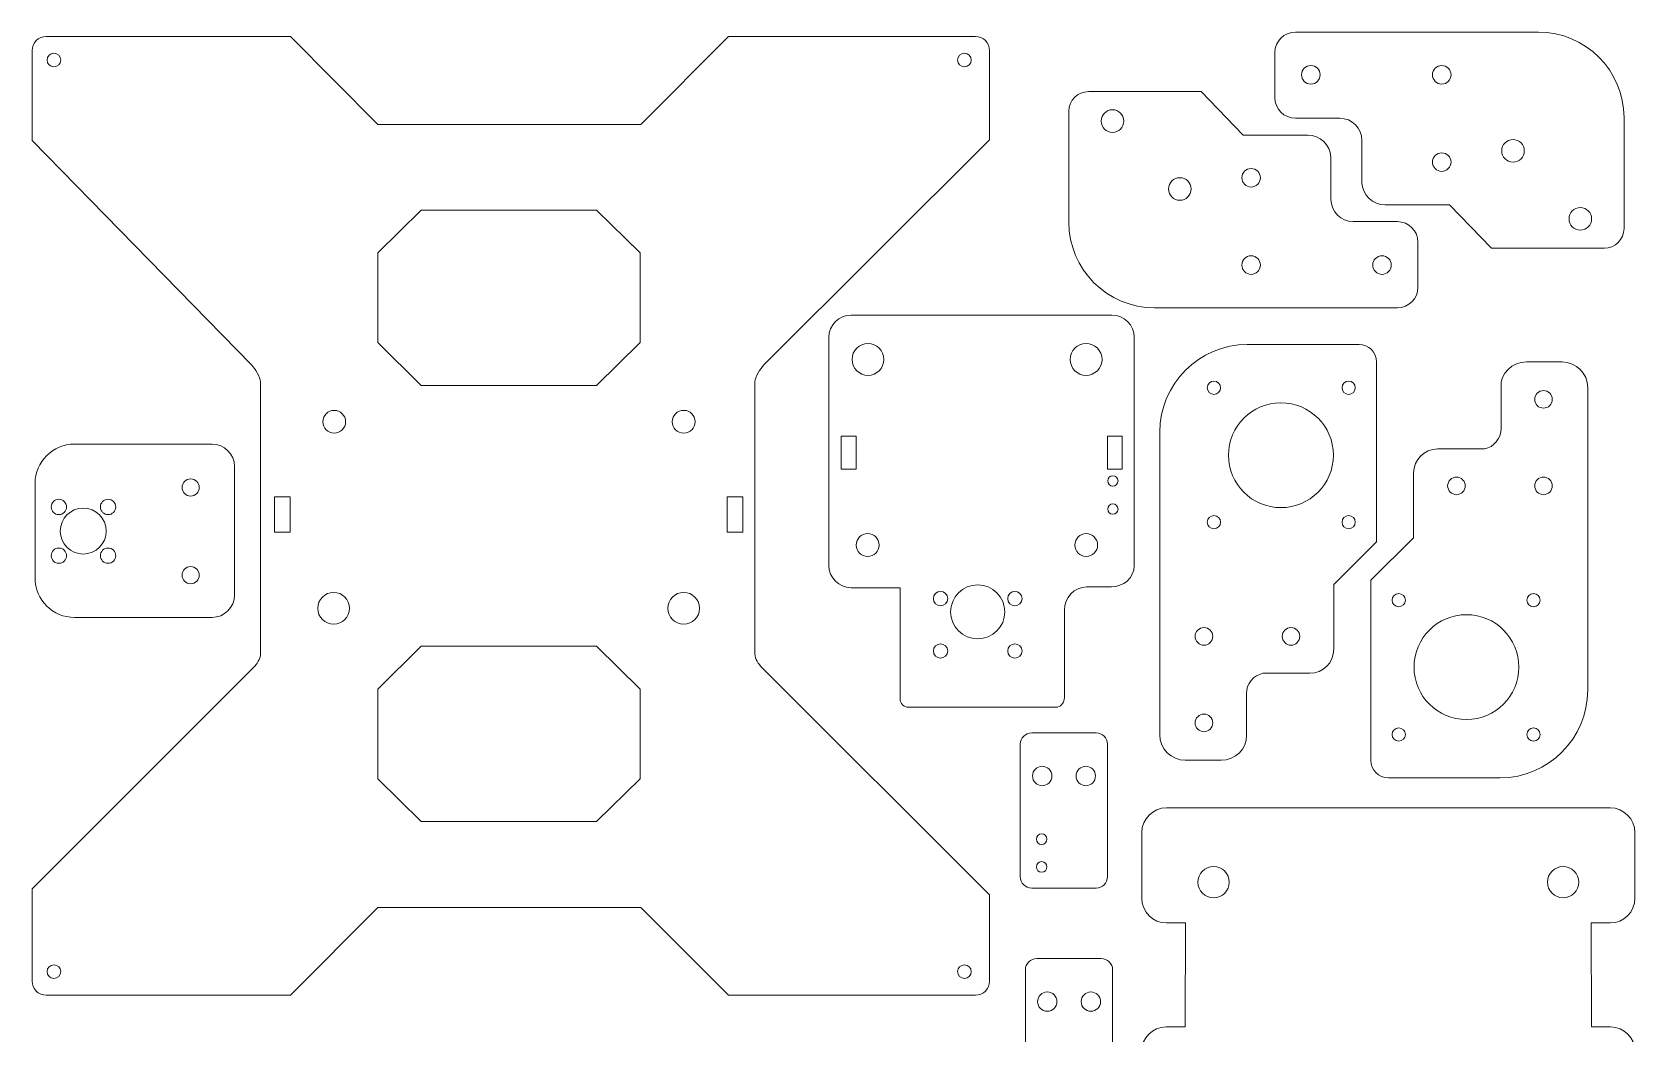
# Model space of a CAD drawing. Header units: centimetres. Extents: x -18.7 to 18.7, y -29.2 to 29.2.
# Drawn here: x -18.73 to 17.98, y 6.23 to 29.18 of the extents above; entities that cross this region are included whole.
import ezdxf

# ---------------------------------------------------------------- set-up
doc = ezdxf.new("R2010")
doc.units = ezdxf.units.CM
doc.header["$MEASUREMENT"] = 0
doc.layers.add('Capa 1', color=7, linetype='Continuous')

msp = doc.modelspace()

# ---------------------------------------------------------------- linework, layer by layer
at = {"layer": 'Capa 1', "color": 250, "lineweight": 20}
for points in [[(-0.19959, 19.16655), (0.14075, 19.16655), (0.14075, 19.91721), (-0.19959, 19.91721), (-0.19959, 19.16655)], [(5.89712, 19.16655), (6.23746, 19.16655), (6.23746, 19.91721), (5.89712, 19.91721), (5.89712, 19.16655)], [(-13.17751, 17.71892), (-12.82013, 17.71892), (-12.82013, 18.53162), (-13.17751, 18.53162), (-13.17751, 17.71892)], [(-2.80871, 17.71892), (-2.45133, 17.71892), (-2.45133, 18.53162), (-2.80871, 18.53162), (-2.80871, 17.71892)]]:
    msp.add_lwpolyline(points, close=True, dxfattribs=at)
for centre, major_axis, ratio in [((-18.228, 28.53808), (0, 0.15644), 1), ((2.62169, 28.53808), (0, 0.15644), 1), ((10.55549, 28.19958), (0, 0.21239), 1), ((13.55288, 28.19958), (0, 0.21239), 1), ((6.01467, 27.13986), (0.25859, 0), 0.99996133), ((15.1852, 26.45633), (0.25859, 0), 0.99996133), ((13.55288, 26.19932), (0, 0.21239), 1), ((7.55535, 25.58369), (0.25859, 0), 0.99996133), ((9.18767, 25.8407), (0, 0.21239), 1), ((16.72588, 24.90016), (0.25859, 0), 0.99996133), ((9.18767, 23.84044), (0, 0.21239), 1), ((12.18506, 23.84044), (0, 0.21239), 1), ((0.41426, 21.67887), (0, 0.36469), 1), ((5.40852, 21.67887), (0, 0.36469), 1), ((8.33626, 21.03058), (0.15135, 0), 0.99993393), ((11.42145, 21.03058), (0.15135, 0), 0.99993393), ((15.88271, 20.76356), (0.2012, 0), 0.9999503), ((9.87074, 19.48508), (0, 1.20101), 1), ((-11.80975, 20.2509), (0.26117, 0), 0.99996171), ((-3.80577, 20.2509), (0.26117, 0), 0.99996171), ((-15.09704, 18.7454), (0, 0.19656), 1), ((6.02174, 18.89607), (0.11896, 0), 0.99915938), ((13.88973, 18.78196), (0.2012, 0), 0.9999503), ((15.88271, 18.78196), (0.2012, 0), 0.9999503), ((-18.11449, 18.29915), (0, 0.17531), 1), ((-16.98826, 18.29915), (0, 0.17531), 1), ((6.02174, 18.24999), (0.11896, 0), 0.99915938), ((-17.55669, 17.74666), (0, 0.52592), 1), ((8.33626, 17.95141), (0.15135, 0), 0.99993393), ((11.42145, 17.95141), (0.15135, 0), 0.99993393), ((0.40667, 17.42664), (0.26086, 0), 0.99996167), ((5.41106, 17.42664), (0.26086, 0), 0.99996167), ((-18.11449, 17.18355), (0, 0.17531), 1), ((-16.98826, 17.18355), (0, 0.17531), 1), ((-15.09704, 16.73731), (0, 0.19656), 1), ((-11.82306, 15.97767), (0.36442, 0), 0.99997256), ((-3.80577, 15.97767), (0.36442, 0), 0.99997256), ((2.07541, 16.19991), (0.16464, 0), 0.99914966), ((2.9272, 15.8961), (0.6201, 0), 0.99740364), ((3.77756, 16.19991), (0.16464, 0), 0.99914966), ((12.56834, 16.1645), (0.15135, 0), 0.99993393), ((15.65353, 16.1645), (0.15135, 0), 0.99993393), ((14.11905, 14.63083), (0, 1.20101), 1), ((8.10708, 15.33395), (0.2012, 0), 0.9999503), ((10.10006, 15.33395), (0.2012, 0), 0.9999503), ((2.07541, 15.00046), (0.16464, 0), 0.99914966), ((3.77756, 15.00046), (0.16464, 0), 0.99914966), ((8.10708, 13.35235), (0.2012, 0), 0.9999503), ((12.56834, 13.08533), (0.15135, 0), 0.99993393), ((15.65353, 13.08533), (0.15135, 0), 0.99993393), ((8.3279, 9.70375), (0, 0.36), 1), ((16.3325, 9.70375), (0, 0.36), 1), ((-18.228, 7.65432), (0, 0.15644), 1), ((2.62169, 7.65432), (0, 0.15644), 1)]:
    msp.add_ellipse(centre, major_axis=major_axis, ratio=ratio, dxfattribs=at)
for points, knots in [([(-18.40391, 7.11389), (-18.40391, 7.11389), (-12.8072, 7.11389), (-12.8072, 7.11389), (-12.8072, 7.11389), (-12.8072, 7.11389), (-10.80647, 9.12065), (-10.80647, 9.12065), (-10.80647, 9.12065), (-10.80647, 9.12065), (-4.78957, 9.12065), (-4.78957, 9.12065), (-4.78957, 9.12065), (-4.78957, 9.12065), (-2.78241, 7.11389), (-2.78241, 7.11389), (-2.78241, 7.11389), (-2.78241, 7.11389), (2.87523, 7.11389), (2.87523, 7.11389), (2.87523, 7.11389), (3.05354, 7.11389), (3.19943, 7.25978), (3.19943, 7.43809), (3.19943, 7.43809), (3.19943, 7.43809), (3.19943, 9.41136), (3.19943, 9.41136), (3.19943, 9.41136), (3.19943, 9.41136), (-2.01595, 14.6222), (-2.01595, 14.6222), (-2.01595, 14.6222), (-2.09129, 14.69749), (-2.17493, 14.82038), (-2.17493, 14.9269), (-2.17493, 14.9269), (-2.17493, 14.9269), (-2.17493, 21.16652), (-2.17493, 21.16652), (-2.17493, 21.16652), (-2.17493, 21.27304), (-2.04543, 21.47623), (-1.97001, 21.55146), (-1.97001, 21.55146), (-1.97001, 21.55146), (3.19943, 26.70786), (3.19943, 26.70786), (3.19943, 26.70786), (3.19943, 26.70786), (3.19943, 28.75276), (3.19943, 28.75276), (3.19943, 28.75276), (3.19943, 28.93193), (3.05354, 29.07852), (2.87523, 29.07852), (2.87523, 29.07852), (2.87523, 29.07852), (-2.78241, 29.07852), (-2.78241, 29.07852), (-2.78241, 29.07852), (-2.78241, 29.07852), (-4.78957, 27.06208), (-4.78957, 27.06208), (-4.78957, 27.06208), (-4.78957, 27.06208), (-10.80647, 27.06208), (-10.80647, 27.06208), (-10.80647, 27.06208), (-10.80647, 27.06208), (-12.8072, 29.07852), (-12.8072, 29.07852), (-12.8072, 29.07852), (-12.8072, 29.07852), (-18.40391, 29.07852), (-18.40391, 29.07852), (-18.40391, 29.07852), (-18.58217, 29.07852), (-18.72811, 28.93193), (-18.72811, 28.75276), (-18.72811, 28.75276), (-18.72811, 28.75276), (-18.72811, 26.69257), (-18.72811, 26.69257), (-18.72811, 26.69257), (-18.72811, 26.69257), (-13.70132, 21.55146), (-13.70132, 21.55146), (-13.70132, 21.55146), (-13.62685, 21.4753), (-13.4964, 21.27304), (-13.4964, 21.16652), (-13.4964, 21.16652), (-13.4964, 21.16652), (-13.4964, 14.9269), (-13.4964, 14.9269), (-13.4964, 14.9269), (-13.4964, 14.82038), (-13.58004, 14.69749), (-13.65538, 14.6222), (-13.65538, 14.6222), (-13.65538, 14.6222), (-18.72811, 9.55389), (-18.72811, 9.55389), (-18.72811, 9.55389), (-18.72811, 9.55389), (-18.72811, 7.43809), (-18.72811, 7.43809), (-18.72811, 7.43809), (-18.72811, 7.25978), (-18.58222, 7.11389), (-18.40391, 7.11389)], [0, 0, 0, 0, 0.03448276, 0.03448276, 0.03448276, 0.03448276, 0.06896552, 0.06896552, 0.06896552, 0.06896552, 0.10344828, 0.10344828, 0.10344828, 0.10344828, 0.13793103, 0.13793103, 0.13793103, 0.13793103, 0.17241379, 0.17241379, 0.17241379, 0.17241379, 0.20689655, 0.20689655, 0.20689655, 0.20689655, 0.24137931, 0.24137931, 0.24137931, 0.24137931, 0.27586207, 0.27586207, 0.27586207, 0.27586207, 0.31034483, 0.31034483, 0.31034483, 0.31034483, 0.34482759, 0.34482759, 0.34482759, 0.34482759, 0.37931034, 0.37931034, 0.37931034, 0.37931034, 0.4137931, 0.4137931, 0.4137931, 0.4137931, 0.44827586, 0.44827586, 0.44827586, 0.44827586, 0.48275862, 0.48275862, 0.48275862, 0.48275862, 0.51724138, 0.51724138, 0.51724138, 0.51724138, 0.55172414, 0.55172414, 0.55172414, 0.55172414, 0.5862069, 0.5862069, 0.5862069, 0.5862069, 0.62068966, 0.62068966, 0.62068966, 0.62068966, 0.65517241, 0.65517241, 0.65517241, 0.65517241, 0.68965517, 0.68965517, 0.68965517, 0.68965517, 0.72413793, 0.72413793, 0.72413793, 0.72413793, 0.75862069, 0.75862069, 0.75862069, 0.75862069, 0.79310345, 0.79310345, 0.79310345, 0.79310345, 0.82758621, 0.82758621, 0.82758621, 0.82758621, 0.86206897, 0.86206897, 0.86206897, 0.86206897, 0.89655172, 0.89655172, 0.89655172, 0.89655172, 0.93103448, 0.93103448, 0.93103448, 0.93103448, 1, 1, 1, 1]), ([(13.7337, 25.22159), (13.7337, 25.22159), (12.25783, 25.22159), (12.25783, 25.22159), (12.25783, 25.22159), (11.97451, 25.22159), (11.74095, 25.44539), (11.72516, 25.72495), (11.72516, 25.72495), (11.72516, 25.72495), (11.72516, 26.69646), (11.72516, 26.69646), (11.72516, 26.69646), (11.72516, 26.97571), (11.4967, 27.20417), (11.21746, 27.20417), (11.21746, 27.20417), (11.21746, 27.20417), (11.12065, 27.20417), (11.12065, 27.20417), (11.12065, 27.20417), (11.12065, 27.20417), (11.12008, 27.20467), (11.12008, 27.20467), (11.12008, 27.20467), (11.12008, 27.20467), (10.20362, 27.20467), (10.20362, 27.20467), (10.20362, 27.20467), (9.94439, 27.20467), (9.7323, 27.41676), (9.7323, 27.67599), (9.7323, 27.67599), (9.7323, 27.67599), (9.7323, 28.70753), (9.7323, 28.70753), (9.7323, 28.70753), (9.7323, 28.96676), (9.94439, 29.17885), (10.20362, 29.17885), (10.20362, 29.17885), (10.20362, 29.17885), (14.69445, 29.17885), (14.69445, 29.17885), (14.69445, 29.17885), (14.69445, 29.17885), (15.76688, 29.17885), (15.76688, 29.17885), (15.76688, 29.17885), (16.84488, 29.17885), (17.72688, 28.29685), (17.72688, 27.21886), (17.72688, 27.21886), (17.72688, 27.21886), (17.72688, 24.6756), (17.72688, 24.6756), (17.72688, 24.6756), (17.72688, 24.4281), (17.52438, 24.2256), (17.27688, 24.2256), (17.27688, 24.2256), (17.27688, 24.2256), (14.69445, 24.2256), (14.69445, 24.2256), (14.69445, 24.2256), (14.69445, 24.2256), (13.7337, 25.22159), (13.7337, 25.22159)], [0, 0, 0, 0, 0.05555556, 0.05555556, 0.05555556, 0.05555556, 0.11111111, 0.11111111, 0.11111111, 0.11111111, 0.16666667, 0.16666667, 0.16666667, 0.16666667, 0.22222222, 0.22222222, 0.22222222, 0.22222222, 0.27777778, 0.27777778, 0.27777778, 0.27777778, 0.33333333, 0.33333333, 0.33333333, 0.33333333, 0.38888889, 0.38888889, 0.38888889, 0.38888889, 0.44444444, 0.44444444, 0.44444444, 0.44444444, 0.5, 0.5, 0.5, 0.5, 0.55555556, 0.55555556, 0.55555556, 0.55555556, 0.61111111, 0.61111111, 0.61111111, 0.61111111, 0.66666667, 0.66666667, 0.66666667, 0.66666667, 0.72222222, 0.72222222, 0.72222222, 0.72222222, 0.77777778, 0.77777778, 0.77777778, 0.77777778, 0.83333333, 0.83333333, 0.83333333, 0.83333333, 0.88888889, 0.88888889, 0.88888889, 0.88888889, 1, 1, 1, 1]), ([(9.00685, 26.81843), (9.00685, 26.81843), (10.48272, 26.81843), (10.48272, 26.81843), (10.48272, 26.81843), (10.76604, 26.81843), (10.9996, 26.59463), (11.01539, 26.31507), (11.01539, 26.31507), (11.01539, 26.31507), (11.01539, 25.34356), (11.01539, 25.34356), (11.01539, 25.34356), (11.01539, 25.06431), (11.24385, 24.83585), (11.52309, 24.83585), (11.52309, 24.83585), (11.52309, 24.83585), (11.6199, 24.83585), (11.6199, 24.83585), (11.6199, 24.83585), (11.6199, 24.83585), (11.62047, 24.83535), (11.62047, 24.83535), (11.62047, 24.83535), (11.62047, 24.83535), (12.53693, 24.83535), (12.53693, 24.83535), (12.53693, 24.83535), (12.79616, 24.83535), (13.00825, 24.62326), (13.00825, 24.36403), (13.00825, 24.36403), (13.00825, 24.36403), (13.00825, 23.33249), (13.00825, 23.33249), (13.00825, 23.33249), (13.00825, 23.07326), (12.79616, 22.86117), (12.53693, 22.86117), (12.53693, 22.86117), (12.53693, 22.86117), (8.0461, 22.86117), (8.0461, 22.86117), (8.0461, 22.86117), (8.0461, 22.86117), (6.97367, 22.86117), (6.97367, 22.86117), (6.97367, 22.86117), (5.89567, 22.86117), (5.01367, 23.74317), (5.01367, 24.82116), (5.01367, 24.82116), (5.01367, 24.82116), (5.01367, 27.36442), (5.01367, 27.36442), (5.01367, 27.36442), (5.01367, 27.61192), (5.21617, 27.81442), (5.46367, 27.81442), (5.46367, 27.81442), (5.46367, 27.81442), (8.0461, 27.81442), (8.0461, 27.81442), (8.0461, 27.81442), (8.0461, 27.81442), (9.00685, 26.81843), (9.00685, 26.81843)], [0, 0, 0, 0, 0.05555556, 0.05555556, 0.05555556, 0.05555556, 0.11111111, 0.11111111, 0.11111111, 0.11111111, 0.16666667, 0.16666667, 0.16666667, 0.16666667, 0.22222222, 0.22222222, 0.22222222, 0.22222222, 0.27777778, 0.27777778, 0.27777778, 0.27777778, 0.33333333, 0.33333333, 0.33333333, 0.33333333, 0.38888889, 0.38888889, 0.38888889, 0.38888889, 0.44444444, 0.44444444, 0.44444444, 0.44444444, 0.5, 0.5, 0.5, 0.5, 0.55555556, 0.55555556, 0.55555556, 0.55555556, 0.61111111, 0.61111111, 0.61111111, 0.61111111, 0.66666667, 0.66666667, 0.66666667, 0.66666667, 0.72222222, 0.72222222, 0.72222222, 0.72222222, 0.77777778, 0.77777778, 0.77777778, 0.77777778, 0.83333333, 0.83333333, 0.83333333, 0.83333333, 0.88888889, 0.88888889, 0.88888889, 0.88888889, 1, 1, 1, 1]), ([(-9.8147, 21.08469), (-9.8147, 21.08469), (-9.78905, 21.08469), (-9.78905, 21.08469), (-9.78905, 21.08469), (-9.78905, 21.08469), (-5.80442, 21.08469), (-5.80442, 21.08469), (-5.80442, 21.08469), (-5.80442, 21.08469), (-4.8056, 22.06529), (-4.8056, 22.06529), (-4.8056, 22.06529), (-4.8056, 22.06529), (-4.8056, 24.11949), (-4.8056, 24.11949), (-4.8056, 24.11949), (-4.8056, 24.11949), (-5.80442, 25.10009), (-5.80442, 25.10009), (-5.80442, 25.10009), (-5.80442, 25.10009), (-9.81472, 25.10009), (-9.81472, 25.10009), (-9.81472, 25.10009), (-9.81472, 25.10009), (-10.81353, 24.1195), (-10.81353, 24.1195), (-10.81353, 24.1195), (-10.81353, 24.1195), (-10.81353, 22.0653), (-10.81353, 22.0653), (-10.81353, 22.0653), (-10.81353, 22.0653), (-9.8147, 21.08469), (-9.8147, 21.08469)], [0, 0, 0, 0, 0.1, 0.1, 0.1, 0.1, 0.2, 0.2, 0.2, 0.2, 0.3, 0.3, 0.3, 0.3, 0.4, 0.4, 0.4, 0.4, 0.5, 0.5, 0.5, 0.5, 0.6, 0.6, 0.6, 0.6, 0.7, 0.7, 0.7, 0.7, 0.8, 0.8, 0.8, 0.8, 1, 1, 1, 1]), ([(0.02755, 22.69425), (0.02755, 22.69425), (6.00002, 22.69425), (6.00002, 22.69425), (6.00002, 22.69425), (6.28023, 22.69425), (6.50948, 22.4657), (6.50948, 22.18634), (6.50948, 22.18634), (6.50948, 22.18634), (6.50948, 16.95785), (6.50948, 16.95785), (6.50948, 16.95785), (6.50948, 16.66122), (6.25957, 16.47149), (5.99001, 16.46837), (5.99001, 16.46837), (5.99001, 16.46837), (5.42142, 16.46837), (5.42142, 16.46837), (5.42142, 16.46837), (5.14122, 16.46837), (4.91196, 16.21778), (4.91196, 15.93843), (4.91196, 15.93843), (4.91196, 15.93843), (4.91196, 13.92411), (4.91196, 13.92411), (4.91196, 13.92411), (4.91196, 13.92411), (4.90889, 13.89906), (4.90889, 13.89906), (4.90889, 13.89906), (4.89623, 13.79557), (4.82331, 13.70948), (4.71874, 13.70948), (4.71874, 13.70948), (4.71874, 13.70948), (1.33889, 13.70948), (1.33889, 13.70948), (1.33889, 13.70948), (1.23431, 13.70948), (1.14874, 13.79479), (1.14874, 13.89906), (1.14874, 13.89906), (1.14874, 13.89906), (1.14874, 16.44994), (1.14874, 16.44994), (1.14874, 16.44994), (1.14874, 16.44994), (0.02755, 16.44994), (0.02755, 16.44994), (0.02755, 16.44994), (-0.25266, 16.44994), (-0.48191, 16.67849), (-0.48191, 16.95785), (-0.48191, 16.95785), (-0.48191, 16.95785), (-0.48191, 22.18634), (-0.48191, 22.18634), (-0.48191, 22.18634), (-0.48191, 22.4657), (-0.25266, 22.69425), (0.02755, 22.69425)], [0, 0, 0, 0, 0.05882353, 0.05882353, 0.05882353, 0.05882353, 0.11764706, 0.11764706, 0.11764706, 0.11764706, 0.17647059, 0.17647059, 0.17647059, 0.17647059, 0.23529412, 0.23529412, 0.23529412, 0.23529412, 0.29411765, 0.29411765, 0.29411765, 0.29411765, 0.35294118, 0.35294118, 0.35294118, 0.35294118, 0.41176471, 0.41176471, 0.41176471, 0.41176471, 0.47058824, 0.47058824, 0.47058824, 0.47058824, 0.52941176, 0.52941176, 0.52941176, 0.52941176, 0.58823529, 0.58823529, 0.58823529, 0.58823529, 0.64705882, 0.64705882, 0.64705882, 0.64705882, 0.70588235, 0.70588235, 0.70588235, 0.70588235, 0.76470588, 0.76470588, 0.76470588, 0.76470588, 0.82352941, 0.82352941, 0.82352941, 0.82352941, 0.88235294, 0.88235294, 0.88235294, 0.88235294, 1, 1, 1, 1]), ([(9.07938, 13.07422), (9.10639, 12.75531), (8.81786, 12.4957), (8.49872, 12.4957), (8.49872, 12.4957), (8.49872, 12.4957), (7.67981, 12.4957), (7.67981, 12.4957), (7.67981, 12.4957), (7.3581, 12.4957), (7.09488, 12.75891), (7.09488, 13.08063), (7.09488, 13.08063), (7.09488, 15.39251), (7.09488, 17.70438), (7.09488, 20.01626), (7.09488, 20.01626), (7.09488, 21.11927), (7.99735, 22.02173), (9.10036, 22.02173), (9.10036, 22.02173), (9.10036, 22.02173), (9.26998, 22.02173), (9.26998, 22.02173), (9.26998, 22.02173), (9.26998, 22.02173), (11.65843, 22.02173), (11.65843, 22.02173), (11.65843, 22.02173), (11.87843, 22.02173), (12.05844, 21.84173), (12.05844, 21.62173), (12.05844, 21.62173), (12.05844, 21.62173), (12.05844, 17.4975), (12.05844, 17.4975), (12.05844, 17.4975), (12.05844, 17.4975), (11.08135, 16.52247), (11.08135, 16.52247), (11.08135, 16.52247), (11.08135, 16.52247), (11.08135, 15.03795), (11.08135, 15.03795), (11.08135, 15.03795), (11.08135, 14.73546), (10.83384, 14.48795), (10.53135, 14.48795), (10.53135, 14.48795), (10.53135, 14.48795), (9.45863, 14.48795), (9.45863, 14.48795), (9.45863, 14.48795), (9.24282, 14.44305), (9.07938, 14.25076), (9.07938, 14.02214), (9.07938, 14.02214), (9.07938, 14.02214), (9.07938, 13.07422), (9.07938, 13.07422)], [0, 0, 0, 0, 0.0625, 0.0625, 0.0625, 0.0625, 0.125, 0.125, 0.125, 0.125, 0.1875, 0.1875, 0.1875, 0.1875, 0.25, 0.25, 0.25, 0.25, 0.3125, 0.3125, 0.3125, 0.3125, 0.375, 0.375, 0.375, 0.375, 0.4375, 0.4375, 0.4375, 0.4375, 0.5, 0.5, 0.5, 0.5, 0.5625, 0.5625, 0.5625, 0.5625, 0.625, 0.625, 0.625, 0.625, 0.6875, 0.6875, 0.6875, 0.6875, 0.75, 0.75, 0.75, 0.75, 0.8125, 0.8125, 0.8125, 0.8125, 0.875, 0.875, 0.875, 0.875, 1, 1, 1, 1]), ([(14.91041, 21.04169), (14.8834, 21.3606), (15.17193, 21.62021), (15.49107, 21.62021), (15.49107, 21.62021), (15.49107, 21.62021), (16.30998, 21.62021), (16.30998, 21.62021), (16.30998, 21.62021), (16.63169, 21.62021), (16.89491, 21.357), (16.89491, 21.03528), (16.89491, 21.03528), (16.89491, 18.7234), (16.89491, 16.41153), (16.89491, 14.09965), (16.89491, 14.09965), (16.89491, 12.99664), (15.99244, 12.09418), (14.88943, 12.09418), (14.88943, 12.09418), (14.88943, 12.09418), (14.71981, 12.09418), (14.71981, 12.09418), (14.71981, 12.09418), (14.71981, 12.09418), (12.33136, 12.09418), (12.33136, 12.09418), (12.33136, 12.09418), (12.11136, 12.09418), (11.93135, 12.27418), (11.93135, 12.49418), (11.93135, 12.49418), (11.93135, 12.49418), (11.93135, 16.61841), (11.93135, 16.61841), (11.93135, 16.61841), (11.93135, 16.61841), (12.90844, 17.59344), (12.90844, 17.59344), (12.90844, 17.59344), (12.90844, 17.59344), (12.90844, 19.07796), (12.90844, 19.07796), (12.90844, 19.07796), (12.90844, 19.38045), (13.15595, 19.62796), (13.45844, 19.62796), (13.45844, 19.62796), (13.45844, 19.62796), (14.53116, 19.62796), (14.53116, 19.62796), (14.53116, 19.62796), (14.74697, 19.67286), (14.91041, 19.86515), (14.91041, 20.09377), (14.91041, 20.09377), (14.91041, 20.09377), (14.91041, 21.04169), (14.91041, 21.04169)], [0, 0, 0, 0, 0.0625, 0.0625, 0.0625, 0.0625, 0.125, 0.125, 0.125, 0.125, 0.1875, 0.1875, 0.1875, 0.1875, 0.25, 0.25, 0.25, 0.25, 0.3125, 0.3125, 0.3125, 0.3125, 0.375, 0.375, 0.375, 0.375, 0.4375, 0.4375, 0.4375, 0.4375, 0.5, 0.5, 0.5, 0.5, 0.5625, 0.5625, 0.5625, 0.5625, 0.625, 0.625, 0.625, 0.625, 0.6875, 0.6875, 0.6875, 0.6875, 0.75, 0.75, 0.75, 0.75, 0.8125, 0.8125, 0.8125, 0.8125, 0.875, 0.875, 0.875, 0.875, 1, 1, 1, 1]), ([(-17.75779, 19.73905), (-17.75779, 19.73905), (-14.60483, 19.73905), (-14.60483, 19.73905), (-14.60483, 19.73905), (-14.32295, 19.73905), (-14.09233, 19.50843), (-14.09233, 19.22655), (-14.09233, 19.22655), (-14.09233, 19.22655), (-14.09233, 16.28062), (-14.09233, 16.28062), (-14.09233, 16.28062), (-14.09233, 15.99875), (-14.32294, 15.76814), (-14.60481, 15.76814), (-14.60481, 15.76814), (-14.60481, 15.76814), (-17.75779, 15.76814), (-17.75779, 15.76814), (-17.75779, 15.76814), (-18.25416, 15.76814), (-18.66027, 16.17425), (-18.66027, 16.67062), (-18.66027, 16.67062), (-18.66027, 16.67062), (-18.66027, 18.83657), (-18.66027, 18.83657), (-18.66027, 18.83657), (-18.66027, 19.33294), (-18.25416, 19.73905), (-17.75779, 19.73905)], [0, 0, 0, 0, 0.11111111, 0.11111111, 0.11111111, 0.11111111, 0.22222222, 0.22222222, 0.22222222, 0.22222222, 0.33333333, 0.33333333, 0.33333333, 0.33333333, 0.44444444, 0.44444444, 0.44444444, 0.44444444, 0.55555556, 0.55555556, 0.55555556, 0.55555556, 0.66666667, 0.66666667, 0.66666667, 0.66666667, 0.77777778, 0.77777778, 0.77777778, 0.77777778, 1, 1, 1, 1]), ([(-9.8147, 15.10758), (-9.8147, 15.10758), (-9.78905, 15.10758), (-9.78905, 15.10758), (-9.78905, 15.10758), (-9.78905, 15.10758), (-5.80442, 15.10758), (-5.80442, 15.10758), (-5.80442, 15.10758), (-5.80442, 15.10758), (-4.8056, 14.12698), (-4.8056, 14.12698), (-4.8056, 14.12698), (-4.8056, 14.12698), (-4.8056, 12.07278), (-4.8056, 12.07278), (-4.8056, 12.07278), (-4.8056, 12.07278), (-5.80442, 11.09218), (-5.80442, 11.09218), (-5.80442, 11.09218), (-5.80442, 11.09218), (-9.81472, 11.09218), (-9.81472, 11.09218), (-9.81472, 11.09218), (-9.81472, 11.09218), (-10.81353, 12.07277), (-10.81353, 12.07277), (-10.81353, 12.07277), (-10.81353, 12.07277), (-10.81353, 14.12697), (-10.81353, 14.12697), (-10.81353, 14.12697), (-10.81353, 14.12697), (-9.8147, 15.10758), (-9.8147, 15.10758)], [0, 0, 0, 0, 0.1, 0.1, 0.1, 0.1, 0.2, 0.2, 0.2, 0.2, 0.3, 0.3, 0.3, 0.3, 0.4, 0.4, 0.4, 0.4, 0.5, 0.5, 0.5, 0.5, 0.6, 0.6, 0.6, 0.6, 0.7, 0.7, 0.7, 0.7, 0.8, 0.8, 0.8, 0.8, 1, 1, 1, 1]), ([(5.89999, 12.86366), (5.89999, 12.86366), (5.89999, 9.82988), (5.89999, 9.82988), (5.89999, 9.82988), (5.89999, 9.68579), (5.7821, 9.5679), (5.63801, 9.5679), (5.63801, 9.5679), (5.63801, 9.5679), (4.16477, 9.5679), (4.16477, 9.5679), (4.16477, 9.5679), (4.02068, 9.5679), (3.90279, 9.68579), (3.90279, 9.82988), (3.90279, 9.82988), (3.90279, 9.82988), (3.90279, 12.86366), (3.90279, 12.86366), (3.90279, 12.86366), (3.90279, 13.00775), (4.02068, 13.12564), (4.16477, 13.12564), (4.16477, 13.12564), (4.16477, 13.12564), (5.63801, 13.12564), (5.63801, 13.12564), (5.63801, 13.12564), (5.7821, 13.12564), (5.89999, 13.00775), (5.89999, 12.86366)], [0, 0, 0, 0, 0.11111111, 0.11111111, 0.11111111, 0.11111111, 0.22222222, 0.22222222, 0.22222222, 0.22222222, 0.33333333, 0.33333333, 0.33333333, 0.33333333, 0.44444444, 0.44444444, 0.44444444, 0.44444444, 0.55555556, 0.55555556, 0.55555556, 0.55555556, 0.66666667, 0.66666667, 0.66666667, 0.66666667, 0.77777778, 0.77777778, 0.77777778, 0.77777778, 1, 1, 1, 1]), ([(4.62612, 12.13654), (4.62612, 12.25921), (4.52667, 12.35866), (4.404, 12.35866), (4.404, 12.35866), (4.28133, 12.35866), (4.18188, 12.25921), (4.18188, 12.13654), (4.18188, 12.13654), (4.18188, 12.01387), (4.28133, 11.91442), (4.404, 11.91442), (4.404, 11.91442), (4.52667, 11.91442), (4.62612, 12.01387), (4.62612, 12.13654)], [0, 0, 0, 0, 0.2, 0.2, 0.2, 0.2, 0.4, 0.4, 0.4, 0.4, 0.6, 0.6, 0.6, 0.6, 1, 1, 1, 1]), ([(5.62471, 12.13654), (5.62471, 12.25921), (5.52526, 12.35866), (5.40259, 12.35866), (5.40259, 12.35866), (5.27992, 12.35866), (5.18047, 12.25921), (5.18047, 12.13654), (5.18047, 12.13654), (5.18047, 12.01387), (5.27992, 11.91442), (5.40259, 11.91442), (5.40259, 11.91442), (5.52526, 11.91442), (5.62471, 12.01387), (5.62471, 12.13654)], [0, 0, 0, 0, 0.2, 0.2, 0.2, 0.2, 0.4, 0.4, 0.4, 0.4, 0.6, 0.6, 0.6, 0.6, 1, 1, 1, 1]), ([(7.25306, 11.40814), (7.25306, 11.40814), (17.40721, 11.40814), (17.40721, 11.40814), (17.40721, 11.40814), (17.72062, 11.40814), (17.97704, 11.15172), (17.97704, 10.83831), (17.97704, 10.83831), (17.97704, 10.83831), (17.97704, 9.33841), (17.97704, 9.33841), (17.97704, 9.33841), (17.97704, 9.025), (17.72062, 8.76858), (17.40721, 8.76858), (17.40721, 8.76858), (17.40721, 8.76858), (16.97778, 8.76858), (16.97778, 8.76858), (16.97778, 8.76858), (16.97778, 8.76858), (16.98077, 6.38604), (16.98077, 6.38604), (16.98077, 6.38604), (16.98077, 6.38604), (17.42099, 6.38604), (17.42099, 6.38604), (17.42099, 6.38604), (17.72682, 6.38604), (17.97704, 6.13582), (17.97704, 5.82999), (17.97704, 5.82999), (17.97704, 5.82999), (17.97704, 4.36638), (17.97704, 4.36638), (17.97704, 4.36638), (17.97704, 4.06055), (17.72682, 3.81033), (17.42099, 3.81033), (17.42099, 3.81033), (17.42099, 3.81033), (7.23928, 3.81033), (7.23928, 3.81033), (7.23928, 3.81033), (6.93345, 3.81033), (6.68323, 4.06055), (6.68323, 4.36638), (6.68323, 4.36638), (6.68323, 4.36638), (6.68323, 5.82999), (6.68323, 5.82999), (6.68323, 5.82999), (6.68323, 6.13582), (6.93345, 6.38604), (7.23928, 6.38604), (7.23928, 6.38604), (7.23928, 6.38604), (7.6795, 6.38604), (7.6795, 6.38604), (7.6795, 6.38604), (7.6795, 6.38604), (7.6825, 8.76858), (7.6825, 8.76858), (7.6825, 8.76858), (7.6825, 8.76858), (7.25306, 8.76858), (7.25306, 8.76858), (7.25306, 8.76858), (6.93966, 8.76858), (6.68323, 9.025), (6.68323, 9.33841), (6.68323, 9.33841), (6.68323, 9.33841), (6.68323, 10.83831), (6.68323, 10.83831), (6.68323, 10.83831), (6.68323, 11.15172), (6.93965, 11.40814), (7.25306, 11.40814)], [0, 0, 0, 0, 0.04761905, 0.04761905, 0.04761905, 0.04761905, 0.0952381, 0.0952381, 0.0952381, 0.0952381, 0.14285714, 0.14285714, 0.14285714, 0.14285714, 0.19047619, 0.19047619, 0.19047619, 0.19047619, 0.23809524, 0.23809524, 0.23809524, 0.23809524, 0.28571429, 0.28571429, 0.28571429, 0.28571429, 0.33333333, 0.33333333, 0.33333333, 0.33333333, 0.38095238, 0.38095238, 0.38095238, 0.38095238, 0.42857143, 0.42857143, 0.42857143, 0.42857143, 0.47619048, 0.47619048, 0.47619048, 0.47619048, 0.52380952, 0.52380952, 0.52380952, 0.52380952, 0.57142857, 0.57142857, 0.57142857, 0.57142857, 0.61904762, 0.61904762, 0.61904762, 0.61904762, 0.66666667, 0.66666667, 0.66666667, 0.66666667, 0.71428571, 0.71428571, 0.71428571, 0.71428571, 0.76190476, 0.76190476, 0.76190476, 0.76190476, 0.80952381, 0.80952381, 0.80952381, 0.80952381, 0.85714286, 0.85714286, 0.85714286, 0.85714286, 0.9047619, 0.9047619, 0.9047619, 0.9047619, 1, 1, 1, 1]), ([(4.51177, 10.6886), (4.51177, 10.75551), (4.45753, 10.80975), (4.39062, 10.80975), (4.39062, 10.80975), (4.32371, 10.80975), (4.26947, 10.75551), (4.26947, 10.6886), (4.26947, 10.6886), (4.26947, 10.62169), (4.32371, 10.56745), (4.39062, 10.56745), (4.39062, 10.56745), (4.45753, 10.56745), (4.51177, 10.62169), (4.51177, 10.6886)], [0, 0, 0, 0, 0.2, 0.2, 0.2, 0.2, 0.4, 0.4, 0.4, 0.4, 0.6, 0.6, 0.6, 0.6, 1, 1, 1, 1]), ([(4.51177, 10.05284), (4.51177, 10.11975), (4.45753, 10.17399), (4.39062, 10.17399), (4.39062, 10.17399), (4.32371, 10.17399), (4.26947, 10.11975), (4.26947, 10.05284), (4.26947, 10.05284), (4.26947, 9.98593), (4.32371, 9.93169), (4.39062, 9.93169), (4.39062, 9.93169), (4.45753, 9.93169), (4.51177, 9.98593), (4.51177, 10.05284)], [0, 0, 0, 0, 0.2, 0.2, 0.2, 0.2, 0.4, 0.4, 0.4, 0.4, 0.6, 0.6, 0.6, 0.6, 1, 1, 1, 1]), ([(6.01574, 7.69432), (6.01574, 7.69432), (6.01574, 4.66054), (6.01574, 4.66054), (6.01574, 4.66054), (6.01574, 4.51645), (5.89785, 4.39856), (5.75376, 4.39856), (5.75376, 4.39856), (5.75376, 4.39856), (4.28052, 4.39856), (4.28052, 4.39856), (4.28052, 4.39856), (4.13643, 4.39856), (4.01854, 4.51645), (4.01854, 4.66054), (4.01854, 4.66054), (4.01854, 4.66054), (4.01854, 7.69432), (4.01854, 7.69432), (4.01854, 7.69432), (4.01854, 7.83841), (4.13643, 7.9563), (4.28052, 7.9563), (4.28052, 7.9563), (4.28052, 7.9563), (5.75376, 7.9563), (5.75376, 7.9563), (5.75376, 7.9563), (5.89785, 7.9563), (6.01574, 7.83841), (6.01574, 7.69432)], [0, 0, 0, 0, 0.11111111, 0.11111111, 0.11111111, 0.11111111, 0.22222222, 0.22222222, 0.22222222, 0.22222222, 0.33333333, 0.33333333, 0.33333333, 0.33333333, 0.44444444, 0.44444444, 0.44444444, 0.44444444, 0.55555556, 0.55555556, 0.55555556, 0.55555556, 0.66666667, 0.66666667, 0.66666667, 0.66666667, 0.77777778, 0.77777778, 0.77777778, 0.77777778, 1, 1, 1, 1]), ([(4.74187, 6.9672), (4.74187, 7.08987), (4.64242, 7.18932), (4.51975, 7.18932), (4.51975, 7.18932), (4.39708, 7.18932), (4.29763, 7.08987), (4.29763, 6.9672), (4.29763, 6.9672), (4.29763, 6.84453), (4.39708, 6.74508), (4.51975, 6.74508), (4.51975, 6.74508), (4.64242, 6.74508), (4.74187, 6.84453), (4.74187, 6.9672)], [0, 0, 0, 0, 0.2, 0.2, 0.2, 0.2, 0.4, 0.4, 0.4, 0.4, 0.6, 0.6, 0.6, 0.6, 1, 1, 1, 1]), ([(5.74046, 6.9672), (5.74046, 7.08987), (5.64101, 7.18932), (5.51834, 7.18932), (5.51834, 7.18932), (5.39567, 7.18932), (5.29622, 7.08987), (5.29622, 6.9672), (5.29622, 6.9672), (5.29622, 6.84453), (5.39567, 6.74508), (5.51834, 6.74508), (5.51834, 6.74508), (5.64101, 6.74508), (5.74046, 6.84453), (5.74046, 6.9672)], [0, 0, 0, 0, 0.2, 0.2, 0.2, 0.2, 0.4, 0.4, 0.4, 0.4, 0.6, 0.6, 0.6, 0.6, 1, 1, 1, 1])]:
    msp.add_open_spline(points, degree=3, knots=knots, dxfattribs=at)

doc.saveas('drawing.dxf')
